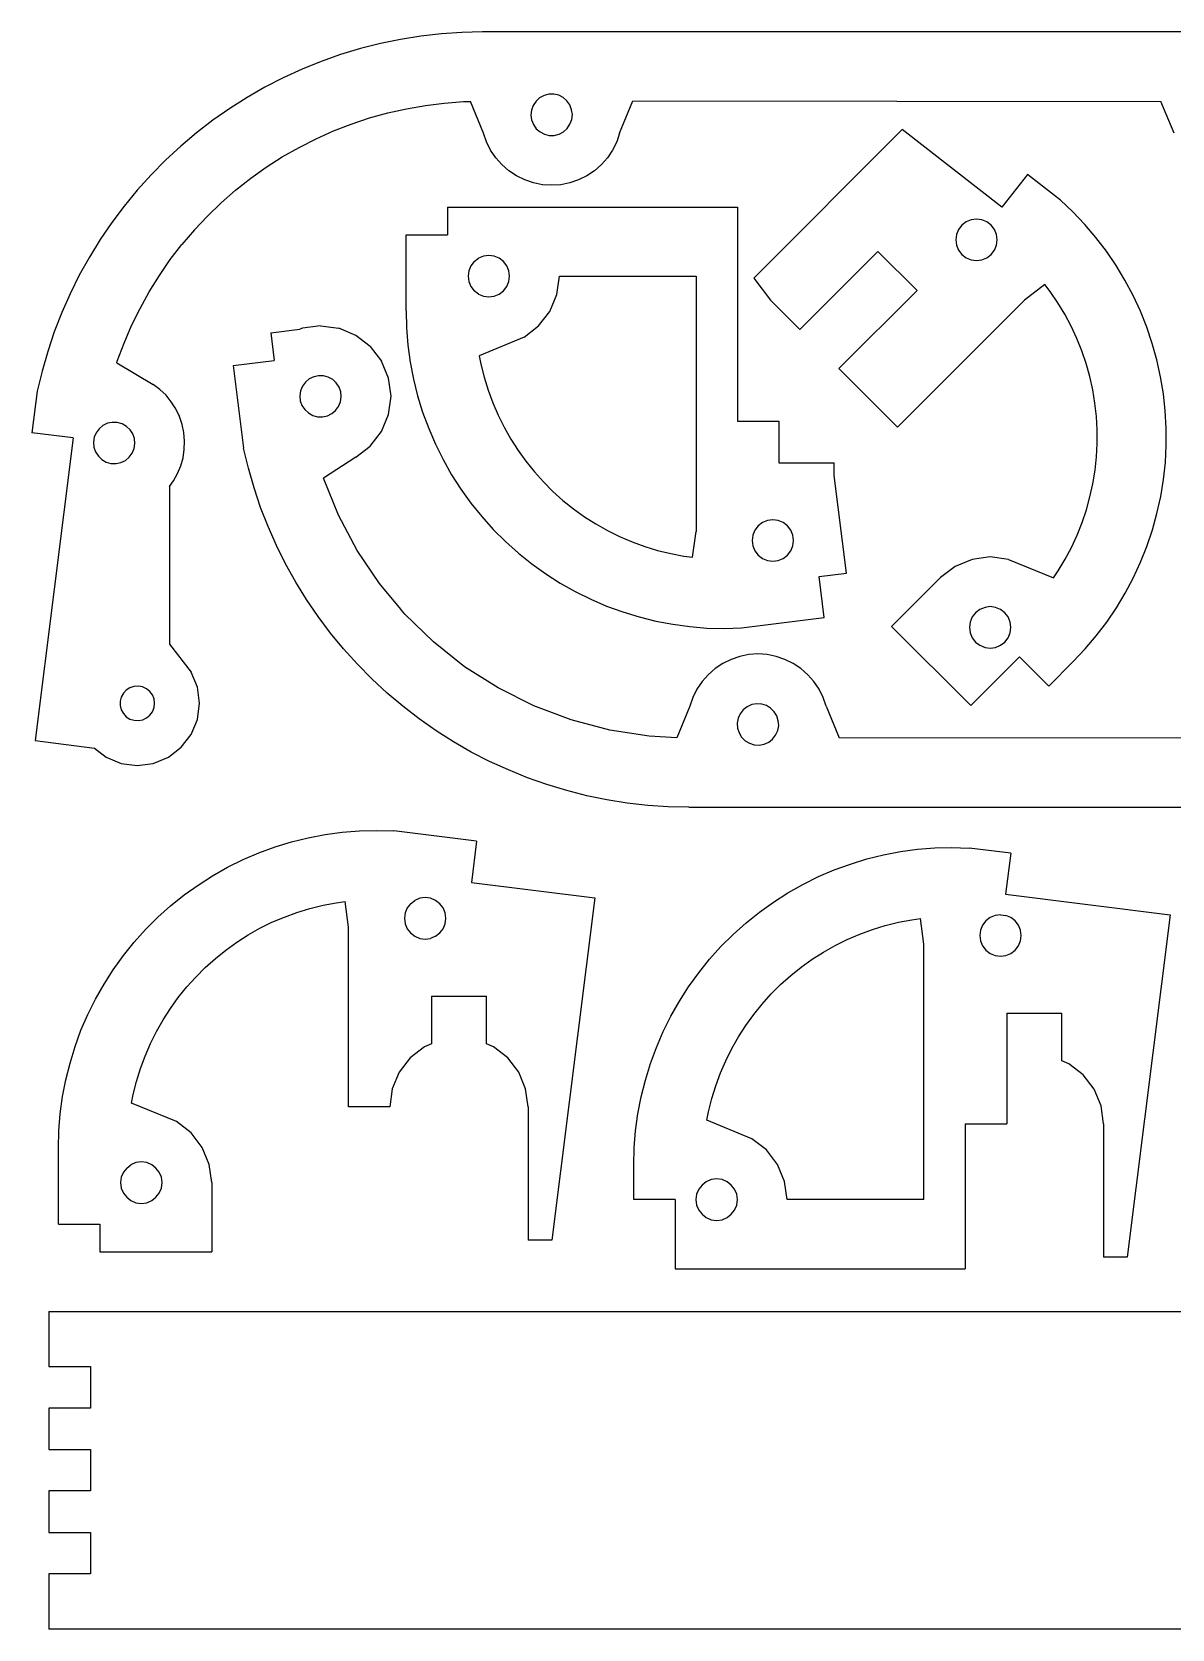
# Model space of a CAD drawing. Extents: x -202 to 202, y -117 to 117.
# Drawn here: x -201.3 to -118.8, y -117.1 to -1.5 of the extents above; entities that cross this region are included whole.
import ezdxf

# ---------------------------------------------------------------- set-up
doc = ezdxf.new("R2010")
doc.units = 0
doc.layers.get('0').update_dxf_attribs({"linetype": 'CONTINUOUS'})

msp = doc.modelspace()

# ---------------------------------------------------------------- linework, layer by layer
for p, q in [((-176.11, -2.29), (-177.56, -2.66)), ((-174.65, -1.99), (-176.11, -2.29)), ((-173.18, -1.76), (-174.65, -1.99)), ((-171.69, -1.59), (-173.18, -1.76)), ((-170.2, -1.49), (-171.69, -1.59)), ((-168.71, -1.45), (-170.2, -1.49)), ((-108.71, -1.45), (-168.71, -1.45)), ((-178.99, -3.09), (-180.4, -3.59)), ((-177.56, -2.66), (-178.99, -3.09)), ((-181.78, -4.15), (-183.14, -4.77)), ((-180.4, -3.59), (-181.78, -4.15)), ((-184.47, -5.46), (-185.76, -6.2)), ((-183.14, -4.77), (-184.47, -5.46)), ((-185.76, -6.2), (-187.02, -7)), ((-174.22, -7.01), (-172.85, -6.77)), ((-172.85, -6.77), (-171.48, -6.6)), ((-171.48, -6.6), (-170.1, -6.49)), ((-170.1, -6.49), (-169.59, -6.48)), ((-168.64, -8.77), (-169.59, -6.48)), ((-165.05, -6.77), (-165.17, -7.11)), ((-164.84, -6.47), (-165.05, -6.77)), ((-164.58, -6.23), (-164.84, -6.47)), ((-164.26, -6.05), (-164.58, -6.23)), ((-163.91, -5.96), (-164.26, -6.05)), ((-163.55, -5.96), (-163.91, -5.96)), ((-163.19, -6.04), (-163.55, -5.96)), ((-162.87, -6.21), (-163.19, -6.04)), ((-162.61, -6.45), (-162.87, -6.21)), ((-162.39, -6.74), (-162.61, -6.45)), ((-162.26, -7.08), (-162.39, -6.74)), ((-158.79, -8.77), (-157.83, -6.45)), ((-157.83, -6.45), (-119.59, -6.48)), ((-118.64, -8.77), (-119.59, -6.48)), ((-188.25, -7.85), (-189.43, -8.76)), ((-187.02, -7), (-188.25, -7.85)), ((-178.22, -8.12), (-176.9, -7.68)), ((-176.9, -7.68), (-175.57, -7.31)), ((-175.57, -7.31), (-174.22, -7.01)), ((-165.17, -7.11), (-165.21, -7.47)), ((-165.21, -7.47), (-165.17, -7.82)), ((-165.17, -7.82), (-165.03, -8.16)), ((-162.38, -8.14), (-162.25, -7.8)), ((-162.21, -7.44), (-162.26, -7.08)), ((-162.25, -7.8), (-162.21, -7.44)), ((-189.43, -8.76), (-190.57, -9.73)), ((-182, -9.82), (-180.77, -9.19)), ((-180.77, -9.19), (-179.51, -8.62)), ((-179.51, -8.62), (-178.22, -8.12)), ((-168.42, -9.4), (-168.64, -8.77)), ((-165.03, -8.16), (-164.83, -8.46)), ((-164.83, -8.46), (-164.55, -8.69)), ((-164.55, -8.69), (-164.23, -8.86)), ((-164.23, -8.86), (-163.88, -8.94)), ((-163.88, -8.94), (-163.52, -8.94)), ((-163.52, -8.94), (-163.17, -8.85)), ((-163.17, -8.85), (-162.85, -8.68)), ((-162.85, -8.68), (-162.58, -8.44)), ((-162.58, -8.44), (-162.38, -8.14)), ((-158.79, -8.77), (-159, -9.4)), ((-149.08, -19.27), (-138.33, -8.52)), ((-131.11, -14.14), (-138.33, -8.52)), ((-190.57, -9.73), (-191.67, -10.74)), ((-183.21, -10.5), (-182, -9.82)), ((-168.13, -10), (-168.42, -9.4)), ((-167.76, -10.56), (-168.13, -10)), ((-159.3, -10), (-159.67, -10.56)), ((-159, -9.4), (-159.3, -10)), ((-191.67, -10.74), (-192.71, -11.8)), ((-185.5, -12.05), (-184.37, -11.25)), ((-184.37, -11.25), (-183.21, -10.5)), ((-167.32, -11.06), (-167.76, -10.56)), ((-166.82, -11.5), (-167.32, -11.06)), ((-166.26, -11.87), (-166.82, -11.5)), ((-160.61, -11.5), (-161.16, -11.87)), ((-160.11, -11.06), (-160.61, -11.5)), ((-159.67, -10.56), (-160.11, -11.06)), ((-192.71, -11.8), (-193.71, -12.91)), ((-186.59, -12.91), (-185.5, -12.05)), ((-165.66, -12.16), (-166.26, -11.87)), ((-165.03, -12.38), (-165.66, -12.16)), ((-164.38, -12.51), (-165.03, -12.38)), ((-163.71, -12.55), (-164.38, -12.51)), ((-163.05, -12.51), (-163.71, -12.55)), ((-162.39, -12.38), (-163.05, -12.51)), ((-161.76, -12.16), (-162.39, -12.38)), ((-161.16, -11.87), (-161.76, -12.16)), ((-129.26, -11.77), (-131.11, -14.14)), ((-126.87, -13.63), (-129.26, -11.77)), ((-193.71, -12.91), (-194.66, -14.07)), ((-188.63, -14.78), (-187.63, -13.82)), ((-187.63, -13.82), (-186.59, -12.91)), ((-125.97, -14.48), (-126.87, -13.63)), ((-194.66, -14.07), (-195.56, -15.26)), ((-189.58, -15.79), (-188.63, -14.78)), ((-171.25, -14.14), (-171.25, -16.14)), ((-171.25, -14.14), (-150.25, -14.14)), ((-150.25, -14.14), (-150.25, -29.64)), ((-132.95, -15), (-133.34, -15.05)), ((-132.56, -15.05), (-132.95, -15)), ((-125.11, -15.39), (-125.97, -14.48)), ((-195.56, -15.26), (-196.4, -16.49)), ((-189.58, -15.79), (-190.48, -16.85)), ((-174.25, -21.64), (-174.25, -16.14)), ((-174.25, -16.14), (-171.25, -16.14)), ((-134.4, -16.12), (-134.45, -16.5)), ((-134.25, -15.75), (-134.4, -16.12)), ((-134.01, -15.44), (-134.25, -15.75)), ((-133.7, -15.2), (-134.01, -15.44)), ((-133.34, -15.05), (-133.7, -15.2)), ((-132.2, -15.2), (-132.56, -15.05)), ((-131.89, -15.44), (-132.2, -15.2)), ((-131.65, -15.75), (-131.89, -15.44)), ((-131.5, -16.12), (-131.65, -15.75)), ((-131.45, -16.5), (-131.5, -16.12)), ((-124.3, -16.34), (-125.11, -15.39)), ((-196.4, -16.49), (-197.18, -17.77)), ((-191.32, -17.94), (-190.48, -16.85)), ((-145.74, -23), (-140.08, -17.34)), ((-137.25, -20.17), (-140.08, -17.34)), ((-134.45, -16.5), (-134.4, -16.89)), ((-134.4, -16.89), (-134.25, -17.25)), ((-134.25, -17.25), (-134.01, -17.56)), ((-131.89, -17.56), (-131.65, -17.25)), ((-131.65, -17.25), (-131.5, -16.89)), ((-131.5, -16.89), (-131.45, -16.5)), ((-123.54, -17.33), (-124.3, -16.34)), ((-122.84, -18.36), (-123.54, -17.33)), ((-197.18, -17.77), (-197.91, -19.07)), ((-192.11, -19.08), (-191.32, -17.94)), ((-169.55, -18.39), (-169.7, -18.75)), ((-169.31, -18.08), (-169.55, -18.39)), ((-169.31, -18.08), (-169, -17.84)), ((-168.64, -17.69), (-169, -17.84)), ((-168.25, -17.64), (-168.64, -17.69)), ((-167.86, -17.69), (-168.25, -17.64)), ((-167.5, -17.84), (-167.86, -17.69)), ((-167.19, -18.08), (-167.5, -17.84)), ((-166.95, -18.39), (-167.19, -18.08)), ((-166.8, -18.75), (-166.95, -18.39)), ((-134.01, -17.56), (-133.7, -17.8)), ((-133.7, -17.8), (-133.34, -17.95)), ((-133.34, -17.95), (-132.95, -18)), ((-132.95, -18), (-132.56, -17.95)), ((-132.56, -17.95), (-132.2, -17.8)), ((-132.2, -17.8), (-131.89, -17.56)), ((-122.2, -19.43), (-122.84, -18.36)), ((-197.91, -19.07), (-198.57, -20.41)), ((-192.84, -20.26), (-192.11, -19.08)), ((-169.7, -18.75), (-169.75, -19.14)), ((-169.75, -19.14), (-169.7, -19.53)), ((-169.7, -19.53), (-169.55, -19.89)), ((-166.95, -19.89), (-166.8, -19.53)), ((-166.75, -19.14), (-166.8, -18.75)), ((-166.8, -19.53), (-166.75, -19.14)), ((-163.33, -20.46), (-163.15, -19.14)), ((-163.15, -19.14), (-153.25, -19.14)), ((-153.25, -19.14), (-153.25, -37.63)), ((-149.08, -19.27), (-147.86, -20.88)), ((-121.61, -20.53), (-122.2, -19.43)), ((-198.57, -20.41), (-199.18, -21.77)), ((-193.51, -21.47), (-192.84, -20.26)), ((-169.55, -19.89), (-169.31, -20.2)), ((-169, -20.44), (-169.31, -20.2)), ((-169, -20.44), (-168.64, -20.59)), ((-168.64, -20.59), (-168.25, -20.64)), ((-168.25, -20.64), (-167.86, -20.59)), ((-167.86, -20.59), (-167.5, -20.44)), ((-167.5, -20.44), (-167.19, -20.2)), ((-167.19, -20.2), (-166.95, -19.89)), ((-163.84, -21.69), (-163.33, -20.46)), ((-142.91, -25.83), (-137.25, -20.17)), ((-127.99, -19.74), (-129.48, -20.88)), ((-127.6, -20.25), (-127.99, -19.74)), ((-127.05, -21.06), (-127.6, -20.25)), ((-121.08, -21.66), (-121.61, -20.53)), ((-199.18, -21.77), (-199.72, -23.16)), ((-194.12, -22.71), (-193.51, -21.47)), ((-174.25, -21.64), (-174.22, -22.88)), ((-164.65, -22.74), (-163.84, -21.69)), ((-145.74, -23), (-147.86, -20.88)), ((-138.66, -30.07), (-129.48, -20.88)), ((-126.54, -21.89), (-127.05, -21.06)), ((-126.09, -22.75), (-126.54, -21.89)), ((-120.62, -22.82), (-121.08, -21.66)), ((-194.67, -23.98), (-194.12, -22.71)), ((-184.04, -23.24), (-181.95, -22.98)), ((-181.76, -22.91), (-181.95, -22.98)), ((-180.44, -22.73), (-181.76, -22.91)), ((-180.44, -22.73), (-179.12, -22.91)), ((-177.89, -23.42), (-179.12, -22.91)), ((-174.22, -22.88), (-174.12, -24.13)), ((-165.7, -23.55), (-164.65, -22.74)), ((-125.67, -23.64), (-126.09, -22.75)), ((-120.22, -24), (-120.62, -22.82)), ((-199.72, -23.16), (-200.2, -24.58)), ((-195.16, -25.28), (-194.67, -23.98)), ((-184.04, -23.24), (-183.79, -25.23)), ((-176.84, -24.23), (-177.89, -23.42)), ((-176.84, -24.23), (-176.03, -25.28)), ((-174.12, -24.13), (-173.95, -25.36)), ((-165.7, -23.55), (-168.95, -24.9)), ((-125.31, -24.55), (-125.67, -23.64)), ((-119.89, -25.2), (-120.22, -24)), ((-200.2, -24.58), (-200.61, -26.01)), ((-195.2, -25.42), (-195.16, -25.28)), ((-195.2, -25.42), (-192.55, -26.97)), ((-186.77, -25.6), (-183.79, -25.23)), ((-175.52, -26.51), (-176.03, -25.28)), ((-173.95, -25.36), (-173.71, -26.59)), ((-168.95, -24.9), (-168.83, -25.51)), ((-125, -25.47), (-125.31, -24.55)), ((-119.62, -26.42), (-119.89, -25.2)), ((-200.61, -26.01), (-200.96, -27.46)), ((-186.77, -25.6), (-186.02, -31.58)), ((-181.26, -26.58), (-181.54, -26.81)), ((-180.94, -26.42), (-181.26, -26.58)), ((-180.59, -26.34), (-180.94, -26.42)), ((-180.22, -26.35), (-180.59, -26.34)), ((-179.88, -26.45), (-180.22, -26.35)), ((-179.56, -26.62), (-179.88, -26.45)), ((-175.34, -27.83), (-175.52, -26.51)), ((-173.71, -26.59), (-173.41, -27.8)), ((-168.83, -25.51), (-168.59, -26.46)), ((-168.59, -26.46), (-168.31, -27.39)), ((-142.91, -25.83), (-138.66, -30.07)), ((-124.74, -26.41), (-125, -25.47)), ((-124.53, -27.36), (-124.74, -26.41)), ((-119.41, -27.65), (-119.62, -26.42)), ((-200.96, -27.46), (-201.34, -30.47)), ((-192.07, -27.34), (-192.55, -26.97)), ((-191.63, -27.76), (-192.07, -27.34)), ((-181.89, -27.44), (-181.94, -27.79)), ((-181.75, -27.1), (-181.89, -27.44)), ((-181.54, -26.81), (-181.75, -27.1)), ((-179.3, -26.87), (-179.56, -26.62)), ((-179.1, -27.17), (-179.3, -26.87)), ((-178.98, -27.51), (-179.1, -27.17)), ((-178.94, -27.87), (-178.98, -27.51)), ((-168.31, -27.39), (-167.97, -28.31)), ((-124.37, -28.33), (-124.53, -27.36)), ((-119.28, -28.89), (-119.41, -27.65)), ((-191.25, -28.23), (-191.63, -27.76)), ((-190.92, -28.74), (-191.25, -28.23)), ((-190.66, -29.29), (-190.92, -28.74)), ((-181.94, -27.79), (-181.91, -28.15)), ((-181.91, -28.15), (-181.79, -28.49)), ((-181.79, -28.49), (-181.59, -28.8)), ((-181.59, -28.8), (-181.32, -29.03)), ((-179.63, -29.09), (-179.35, -28.86)), ((-179.35, -28.86), (-179.14, -28.57)), ((-179.14, -28.57), (-179, -28.23)), ((-179, -28.23), (-178.94, -27.87)), ((-175.52, -29.15), (-175.34, -27.83)), ((-173.41, -27.8), (-173.05, -28.99)), ((-167.97, -28.31), (-167.58, -29.2)), ((-124.26, -29.3), (-124.37, -28.33)), ((-119.21, -30.13), (-119.28, -28.89)), ((-196.2, -29.95), (-196.47, -30.18)), ((-195.87, -29.79), (-196.2, -29.95)), ((-195.52, -29.72), (-195.87, -29.79)), ((-195.16, -29.73), (-195.52, -29.72)), ((-194.81, -29.83), (-195.16, -29.73)), ((-194.49, -30.01), (-194.81, -29.83)), ((-194.23, -30.25), (-194.49, -30.01)), ((-190.47, -29.87), (-190.66, -29.29)), ((-190.34, -30.46), (-190.47, -29.87)), ((-181.32, -29.03), (-181.01, -29.22)), ((-181.01, -29.22), (-180.66, -29.32)), ((-180.66, -29.32), (-180.3, -29.33)), ((-180.3, -29.33), (-179.95, -29.25)), ((-179.95, -29.25), (-179.63, -29.09)), ((-176.03, -30.38), (-175.52, -29.15)), ((-173.05, -28.99), (-172.61, -30.16)), ((-167.58, -29.2), (-167.15, -30.08)), ((-150.25, -29.64), (-147.25, -29.64)), ((-147.25, -29.64), (-147.25, -32.64)), ((-124.21, -30.27), (-124.26, -29.3)), ((-198.36, -30.84), (-201.34, -30.47)), ((-198.36, -30.84), (-201.1, -52.75)), ((-196.83, -30.8), (-196.88, -31.16)), ((-196.88, -31.16), (-196.85, -31.52)), ((-196.69, -30.47), (-196.83, -30.8)), ((-196.47, -30.18), (-196.69, -30.47)), ((-194.04, -30.56), (-194.23, -30.25)), ((-193.92, -30.9), (-194.04, -30.56)), ((-193.89, -31.26), (-193.92, -30.9)), ((-190.29, -31.07), (-190.34, -30.46)), ((-190.31, -31.68), (-190.29, -31.07)), ((-176.84, -31.44), (-176.03, -30.38)), ((-172.61, -30.16), (-172.12, -31.31)), ((-167.15, -30.08), (-166.67, -30.93)), ((-166.67, -30.93), (-166.14, -31.75)), ((-124.21, -31.25), (-124.21, -30.27)), ((-119.21, -31.38), (-119.21, -30.13)), ((-196.85, -31.52), (-196.74, -31.86)), ((-196.74, -31.86), (-196.53, -32.16)), ((-196.53, -32.16), (-196.28, -32.42)), ((-194.57, -32.47), (-194.3, -32.24)), ((-194.3, -32.24), (-194.08, -31.95)), ((-194.08, -31.95), (-193.94, -31.62)), ((-193.94, -31.62), (-193.89, -31.26)), ((-190.56, -32.87), (-190.4, -32.28)), ((-190.4, -32.28), (-190.31, -31.68)), ((-185.67, -33.03), (-186.02, -31.58)), ((-177.89, -32.25), (-180.22, -33.76)), ((-177.89, -32.25), (-176.84, -31.44)), ((-172.12, -31.31), (-171.57, -32.42)), ((-166.14, -31.75), (-165.57, -32.54)), ((-124.36, -33.19), (-124.26, -32.22)), ((-124.26, -32.22), (-124.21, -31.25)), ((-119.27, -32.62), (-119.21, -31.38)), ((-196.28, -32.42), (-195.96, -32.6)), ((-195.96, -32.6), (-195.62, -32.69)), ((-195.62, -32.69), (-195.25, -32.71)), ((-195.25, -32.71), (-194.9, -32.63)), ((-194.9, -32.63), (-194.57, -32.47)), ((-191.09, -33.96), (-190.79, -33.43)), ((-190.79, -33.43), (-190.56, -32.87)), ((-185.26, -34.47), (-185.67, -33.03)), ((-171.57, -32.42), (-170.95, -33.51)), ((-170.95, -33.51), (-170.28, -34.56)), ((-165.57, -32.54), (-164.96, -33.3)), ((-164.96, -33.3), (-164.31, -34.03)), ((-147.25, -32.64), (-143.25, -32.64)), ((-143.25, -33.56), (-143.25, -32.64)), ((-124.52, -34.16), (-124.36, -33.19)), ((-119.41, -33.86), (-119.27, -32.62)), ((-191.39, -34.37), (-191.09, -33.96)), ((-191.39, -34.37), (-191.39, -45.77)), ((-184.78, -35.88), (-185.26, -34.47)), ((-179.14, -36.44), (-180.22, -33.76)), ((-170.28, -34.56), (-169.55, -35.57)), ((-164.31, -34.03), (-163.62, -34.72)), ((-142.37, -40.63), (-143.25, -33.56)), ((-124.73, -35.11), (-124.52, -34.16)), ((-119.61, -35.09), (-119.41, -33.86)), ((-169.55, -35.57), (-168.77, -36.54)), ((-163.62, -34.72), (-162.89, -35.37)), ((-162.89, -35.37), (-162.13, -35.98)), ((-124.99, -36.05), (-124.73, -35.11)), ((-119.88, -36.31), (-119.61, -35.09)), ((-184.24, -37.27), (-184.78, -35.88)), ((-177.79, -38.99), (-179.14, -36.44)), ((-168.77, -36.54), (-167.94, -37.47)), ((-162.13, -35.98), (-161.34, -36.55)), ((-161.34, -36.55), (-160.51, -37.07)), ((-148.45, -36.97), (-148.76, -37.21)), ((-148.09, -36.82), (-148.45, -36.97)), ((-147.7, -36.77), (-148.09, -36.82)), ((-147.31, -36.82), (-147.7, -36.77)), ((-146.95, -36.97), (-147.31, -36.82)), ((-146.64, -37.21), (-146.95, -36.97)), ((-125.66, -37.88), (-125.3, -36.97)), ((-125.3, -36.97), (-124.99, -36.05)), ((-120.21, -37.51), (-119.88, -36.31)), ((-183.63, -38.64), (-184.24, -37.27)), ((-167.94, -37.47), (-167.05, -38.35)), ((-160.51, -37.07), (-159.66, -37.55)), ((-159.66, -37.55), (-158.79, -37.98)), ((-158.79, -37.98), (-157.89, -38.37)), ((-153.5, -39.49), (-153.25, -37.63)), ((-149.15, -37.88), (-149.2, -38.27)), ((-149, -37.52), (-149.15, -37.88)), ((-148.76, -37.21), (-149, -37.52)), ((-146.4, -37.52), (-146.64, -37.21)), ((-146.25, -37.88), (-146.4, -37.52)), ((-146.2, -38.27), (-146.25, -37.88)), ((-126.07, -38.77), (-125.66, -37.88)), ((-120.61, -38.7), (-120.21, -37.51)), ((-182.97, -39.97), (-183.63, -38.64)), ((-176.18, -41.38), (-177.79, -38.99)), ((-167.05, -38.35), (-166.12, -39.18)), ((-166.12, -39.18), (-165.15, -39.96)), ((-157.89, -38.37), (-156.97, -38.7)), ((-156.97, -38.7), (-156.04, -38.99)), ((-156.04, -38.99), (-155.09, -39.22)), ((-155.09, -39.22), (-154.13, -39.41)), ((-149.2, -38.27), (-149.15, -38.66)), ((-149.15, -38.66), (-149, -39.02)), ((-149, -39.02), (-148.76, -39.33)), ((-146.64, -39.33), (-146.4, -39.02)), ((-146.4, -39.02), (-146.25, -38.66)), ((-146.25, -38.66), (-146.2, -38.27)), ((-126.53, -39.63), (-126.07, -38.77)), ((-121.07, -39.85), (-120.61, -38.7)), ((-182.24, -41.28), (-182.97, -39.97)), ((-165.15, -39.96), (-164.14, -40.69)), ((-154.13, -39.41), (-153.5, -39.49)), ((-148.76, -39.33), (-148.45, -39.57)), ((-148.45, -39.57), (-148.09, -39.72)), ((-148.09, -39.72), (-147.7, -39.77)), ((-147.7, -39.77), (-147.31, -39.72)), ((-147.31, -39.72), (-146.95, -39.57)), ((-146.95, -39.57), (-146.64, -39.33)), ((-134.5, -40.15), (-135.55, -40.96)), ((-133.27, -39.64), (-134.5, -40.15)), ((-131.95, -39.46), (-133.27, -39.64)), ((-130.63, -39.64), (-131.95, -39.46)), ((-130.63, -39.64), (-127.38, -40.98)), ((-127.38, -40.98), (-127.03, -40.47)), ((-127.03, -40.47), (-126.53, -39.63)), ((-121.59, -40.99), (-121.07, -39.85)), ((-181.46, -42.55), (-182.24, -41.28)), ((-174.64, -43.25), (-176.18, -41.38)), ((-164.14, -40.69), (-163.09, -41.36)), ((-163.09, -41.36), (-162, -41.97)), ((-144.35, -40.88), (-142.37, -40.63)), ((-143.98, -43.85), (-144.35, -40.88)), ((-135.55, -40.96), (-139.09, -44.49)), ((-122.17, -42.09), (-121.59, -40.99)), ((-180.62, -43.78), (-181.46, -42.55)), ((-162, -41.97), (-160.88, -42.52)), ((-160.88, -42.52), (-159.74, -43.02)), ((-122.82, -43.16), (-122.17, -42.09)), ((-179.72, -44.98), (-180.62, -43.78)), ((-174.57, -43.32), (-174.64, -43.25)), ((-174.33, -43.6), (-174.57, -43.32)), ((-172.27, -45.61), (-174.33, -43.6)), ((-159.74, -43.02), (-158.56, -43.44)), ((-158.56, -43.44), (-157.37, -43.81)), ((-157.37, -43.81), (-156.16, -44.11)), ((-149.96, -44.6), (-143.98, -43.85)), ((-133.25, -43.81), (-133.4, -44.18)), ((-133.01, -43.5), (-133.25, -43.81)), ((-132.7, -43.27), (-133.01, -43.5)), ((-132.33, -43.12), (-132.7, -43.27)), ((-131.95, -43.06), (-132.33, -43.12)), ((-131.56, -43.12), (-131.95, -43.06)), ((-131.2, -43.27), (-131.56, -43.12)), ((-130.89, -43.5), (-131.2, -43.27)), ((-130.65, -43.81), (-130.89, -43.5)), ((-130.5, -44.18), (-130.65, -43.81)), ((-123.52, -44.19), (-122.82, -43.16)), ((-178.77, -46.13), (-179.72, -44.98)), ((-156.16, -44.11), (-154.94, -44.34)), ((-154.94, -44.34), (-153.7, -44.51)), ((-153.7, -44.51), (-152.46, -44.61)), ((-152.46, -44.61), (-151.21, -44.64)), ((-151.21, -44.64), (-149.96, -44.6)), ((-133.36, -50.22), (-139.09, -44.49)), ((-133.4, -44.18), (-133.45, -44.56)), ((-133.45, -44.56), (-133.4, -44.95)), ((-133.4, -44.95), (-133.25, -45.31)), ((-130.65, -45.31), (-130.5, -44.95)), ((-130.45, -44.56), (-130.5, -44.18)), ((-130.5, -44.95), (-130.45, -44.56)), ((-124.27, -45.18), (-123.52, -44.19)), ((-191.39, -45.77), (-189.81, -47.81)), ((-177.77, -47.24), (-178.77, -46.13)), ((-170.01, -47.41), (-172.27, -45.61)), ((-133.25, -45.31), (-133.01, -45.63)), ((-133.01, -45.63), (-132.7, -45.86)), ((-132.7, -45.86), (-132.33, -46.01)), ((-132.33, -46.01), (-131.95, -46.06)), ((-131.95, -46.06), (-131.56, -46.01)), ((-131.56, -46.01), (-131.2, -45.86)), ((-131.2, -45.86), (-130.89, -45.63)), ((-130.89, -45.63), (-130.65, -45.31)), ((-125.94, -47.04), (-125.08, -46.13)), ((-125.08, -46.13), (-124.27, -45.18)), ((-176.72, -48.3), (-177.77, -47.24)), ((-167.57, -48.95), (-170.01, -47.41)), ((-151.32, -47.18), (-151.88, -47.55)), ((-150.72, -46.88), (-151.32, -47.18)), ((-150.09, -46.67), (-150.72, -46.88)), ((-149.44, -46.54), (-150.09, -46.67)), ((-148.77, -46.49), (-149.44, -46.54)), ((-148.11, -46.54), (-148.77, -46.49)), ((-147.45, -46.67), (-148.11, -46.54)), ((-146.82, -46.88), (-147.45, -46.67)), ((-146.22, -47.18), (-146.82, -46.88)), ((-145.67, -47.55), (-146.22, -47.18)), ((-133.36, -50.22), (-129.83, -46.69)), ((-127.7, -48.81), (-129.83, -46.69)), ((-125.94, -47.04), (-127.7, -48.81)), ((-189.36, -48.9), (-189.81, -47.81)), ((-175.63, -49.32), (-176.72, -48.3)), ((-152.82, -48.49), (-153.19, -49.04)), ((-152.38, -47.99), (-152.82, -48.49)), ((-151.88, -47.55), (-152.38, -47.99)), ((-145.16, -47.99), (-145.67, -47.55)), ((-144.72, -48.49), (-145.16, -47.99)), ((-144.35, -49.04), (-144.72, -48.49)), ((-194.87, -49.61), (-194.94, -49.91)), ((-194.72, -49.33), (-194.87, -49.61)), ((-194.51, -49.1), (-194.72, -49.33)), ((-194.24, -48.93), (-194.51, -49.1)), ((-193.95, -48.84), (-194.24, -48.93)), ((-193.63, -48.82), (-193.95, -48.84)), ((-193.33, -48.88), (-193.63, -48.82)), ((-193.04, -49.01), (-193.33, -48.88)), ((-192.8, -49.21), (-193.04, -49.01)), ((-192.62, -49.46), (-192.8, -49.21)), ((-192.5, -49.75), (-192.62, -49.46)), ((-189.21, -50.06), (-189.36, -48.9)), ((-174.49, -50.28), (-175.63, -49.32)), ((-164.99, -50.25), (-167.57, -48.95)), ((-153.48, -49.64), (-153.7, -50.27)), ((-153.19, -49.04), (-153.48, -49.64)), ((-144.06, -49.64), (-144.35, -49.04)), ((-143.84, -50.27), (-144.06, -49.64)), ((-194.94, -49.91), (-194.95, -50.22)), ((-194.95, -50.22), (-194.87, -50.53)), ((-194.87, -50.53), (-194.72, -50.8)), ((-194.72, -50.8), (-194.51, -51.03)), ((-192.8, -50.92), (-192.61, -50.67)), ((-192.61, -50.67), (-192.5, -50.37)), ((-192.46, -50.06), (-192.5, -49.75)), ((-192.5, -50.37), (-192.46, -50.06)), ((-189.36, -51.23), (-189.21, -50.06)), ((-173.3, -51.19), (-174.49, -50.28)), ((-162.29, -51.26), (-164.99, -50.25)), ((-153.7, -50.27), (-154.65, -52.56)), ((-150.05, -50.82), (-150.2, -51.15)), ((-149.83, -50.53), (-150.05, -50.82)), ((-149.55, -50.31), (-149.83, -50.53)), ((-149.22, -50.16), (-149.55, -50.31)), ((-148.86, -50.09), (-149.22, -50.16)), ((-148.5, -50.12), (-148.86, -50.09)), ((-148.16, -50.22), (-148.5, -50.12)), ((-147.85, -50.41), (-148.16, -50.22)), ((-147.59, -50.67), (-147.85, -50.41)), ((-147.4, -50.98), (-147.59, -50.67)), ((-143.84, -50.27), (-142.9, -52.56)), ((-194.51, -51.03), (-194.24, -51.2)), ((-194.24, -51.2), (-193.94, -51.29)), ((-193.94, -51.29), (-193.63, -51.31)), ((-193.63, -51.31), (-193.32, -51.25)), ((-193.32, -51.25), (-193.04, -51.12)), ((-193.04, -51.12), (-192.8, -50.92)), ((-189.81, -52.31), (-189.36, -51.23)), ((-172.08, -52.05), (-173.3, -51.19)), ((-159.5, -52), (-162.29, -51.26)), ((-156.65, -52.44), (-159.5, -52)), ((-150.2, -51.15), (-150.27, -51.5)), ((-150.27, -51.5), (-150.25, -51.86)), ((-150.25, -51.86), (-150.14, -52.21)), ((-147.3, -51.32), (-147.4, -50.98)), ((-147.34, -52.04), (-147.27, -51.68)), ((-147.27, -51.68), (-147.3, -51.32)), ((-201.1, -52.75), (-196.81, -53.31)), ((-190.53, -53.25), (-189.81, -52.31)), ((-170.82, -52.85), (-172.08, -52.05)), ((-169.53, -53.59), (-170.82, -52.85)), ((-154.65, -52.56), (-156.65, -52.44)), ((-150.14, -52.21), (-149.95, -52.52)), ((-149.95, -52.52), (-149.7, -52.77)), ((-149.7, -52.77), (-149.39, -52.96)), ((-149.39, -52.96), (-149.04, -53.07)), ((-149.04, -53.07), (-148.68, -53.09)), ((-148.68, -53.09), (-148.32, -53.02)), ((-148.32, -53.02), (-147.99, -52.88)), ((-147.99, -52.88), (-147.71, -52.65)), ((-147.71, -52.65), (-147.49, -52.37)), ((-147.49, -52.37), (-147.34, -52.04)), ((-104.66, -52.59), (-142.9, -52.56)), ((-196.81, -53.31), (-195.96, -53.96)), ((-195.96, -53.96), (-194.88, -54.41)), ((-192.55, -54.41), (-191.46, -53.96)), ((-191.46, -53.96), (-190.53, -53.25)), ((-168.2, -54.27), (-169.53, -53.59)), ((-166.84, -54.89), (-168.2, -54.27)), ((-194.88, -54.41), (-193.71, -54.56)), ((-193.71, -54.56), (-192.55, -54.41)), ((-165.46, -55.45), (-166.84, -54.89)), ((-164.05, -55.95), (-165.46, -55.45)), ((-162.62, -56.38), (-164.05, -55.95)), ((-161.17, -56.75), (-162.62, -56.38)), ((-159.71, -57.05), (-161.17, -56.75)), ((-158.24, -57.29), (-159.71, -57.05)), ((-156.75, -57.46), (-158.24, -57.29)), ((-155.26, -57.56), (-156.75, -57.46)), ((-153.77, -57.59), (-155.26, -57.56)), ((-153.77, -57.59), (-93.77, -57.59)), ((-183.73, -60.46), (-182.54, -60.1)), ((-182.54, -60.1), (-181.33, -59.8)), ((-181.33, -59.8), (-180.11, -59.56)), ((-180.11, -59.56), (-178.87, -59.4)), ((-178.87, -59.4), (-177.63, -59.3)), ((-177.63, -59.3), (-176.38, -59.27)), ((-176.38, -59.27), (-175.13, -59.3)), ((-169.15, -60.05), (-175.13, -59.3)), ((-169.15, -60.05), (-169.52, -63.03)), ((-186.05, -61.38), (-184.91, -60.89)), ((-184.91, -60.89), (-183.73, -60.46)), ((-140.88, -61.33), (-139.67, -61.03)), ((-139.67, -61.03), (-138.45, -60.8)), ((-138.45, -60.8), (-137.21, -60.63)), ((-137.21, -60.63), (-135.97, -60.53)), ((-135.97, -60.53), (-134.72, -60.5)), ((-134.72, -60.5), (-133.47, -60.54)), ((-130.47, -60.91), (-133.47, -60.54)), ((-130.47, -60.91), (-130.84, -63.89)), ((-188.26, -62.55), (-187.17, -61.93)), ((-187.17, -61.93), (-186.05, -61.38)), ((-144.39, -62.61), (-143.25, -62.12)), ((-143.25, -62.12), (-142.07, -61.7)), ((-142.07, -61.7), (-140.88, -61.33)), ((-190.32, -63.94), (-189.31, -63.22)), ((-189.31, -63.22), (-188.26, -62.55)), ((-169.52, -63.03), (-160.59, -64.14)), ((-146.6, -63.78), (-145.51, -63.17)), ((-145.51, -63.17), (-144.39, -62.61)), ((-192.22, -65.55), (-191.3, -64.72)), ((-191.3, -64.72), (-190.32, -63.94)), ((-181.21, -64.92), (-180.26, -64.68)), ((-180.26, -64.68), (-179.31, -64.5)), ((-179.31, -64.5), (-178.67, -64.41)), ((-178.42, -66.28), (-178.67, -64.41)), ((-173.93, -64.57), (-174.17, -64.88)), ((-173.93, -64.57), (-173.62, -64.33)), ((-173.26, -64.18), (-173.62, -64.33)), ((-172.87, -64.13), (-173.26, -64.18)), ((-172.49, -64.18), (-172.87, -64.13)), ((-172.12, -64.33), (-172.49, -64.18)), ((-171.81, -64.57), (-172.12, -64.33)), ((-171.57, -64.88), (-171.81, -64.57)), ((-160.59, -64.14), (-163.69, -88.94)), ((-148.66, -65.18), (-147.65, -64.45)), ((-147.65, -64.45), (-146.6, -63.78)), ((-130.84, -63.89), (-118.93, -65.38)), ((-193.11, -66.44), (-192.22, -65.55)), ((-183.96, -65.92), (-183.06, -65.54)), ((-183.06, -65.54), (-182.15, -65.2)), ((-182.15, -65.2), (-181.21, -64.92)), ((-174.32, -65.24), (-174.37, -65.63)), ((-174.37, -65.63), (-174.32, -66.02)), ((-174.17, -64.88), (-174.32, -65.24)), ((-171.42, -65.24), (-171.57, -64.88)), ((-171.37, -65.63), (-171.42, -65.24)), ((-171.42, -66.02), (-171.37, -65.63)), ((-149.63, -65.96), (-148.66, -65.18)), ((-138.6, -65.92), (-137.64, -65.73)), ((-137.64, -65.73), (-137.01, -65.65)), ((-136.76, -67.51), (-137.01, -65.65)), ((-132.27, -65.81), (-132.51, -66.12)), ((-131.96, -65.57), (-132.27, -65.81)), ((-131.6, -65.42), (-131.96, -65.57)), ((-131.21, -65.37), (-131.6, -65.42)), ((-131.21, -65.37), (-130.82, -65.42)), ((-130.46, -65.57), (-130.82, -65.42)), ((-130.15, -65.81), (-130.46, -65.57)), ((-129.91, -66.12), (-130.15, -65.81)), ((-118.93, -65.38), (-122.03, -90.17)), ((-193.94, -67.36), (-193.11, -66.44)), ((-186.51, -67.36), (-185.68, -66.83)), ((-185.68, -66.83), (-184.83, -66.35)), ((-184.83, -66.35), (-183.96, -65.92)), ((-178.42, -79.27), (-178.42, -66.28)), ((-174.32, -66.02), (-174.17, -66.38)), ((-174.17, -66.38), (-173.93, -66.69)), ((-173.93, -66.69), (-173.62, -66.93)), ((-173.62, -66.93), (-173.26, -67.08)), ((-172.12, -66.93), (-172.49, -67.08)), ((-172.12, -66.93), (-171.81, -66.69)), ((-171.81, -66.69), (-171.57, -66.38)), ((-171.57, -66.38), (-171.42, -66.02)), ((-151.45, -67.67), (-150.56, -66.79)), ((-150.56, -66.79), (-149.63, -65.96)), ((-142.3, -67.16), (-141.4, -66.77)), ((-141.4, -66.77), (-140.48, -66.44)), ((-140.48, -66.44), (-139.55, -66.15)), ((-139.55, -66.15), (-138.6, -65.92)), ((-132.66, -66.48), (-132.71, -66.87)), ((-132.71, -66.87), (-132.66, -67.26)), ((-132.51, -66.12), (-132.66, -66.48)), ((-129.76, -66.48), (-129.91, -66.12)), ((-129.71, -66.87), (-129.76, -66.48)), ((-129.76, -67.26), (-129.71, -66.87)), ((-194.72, -68.33), (-193.94, -67.36)), ((-188.06, -68.54), (-187.3, -67.93)), ((-187.3, -67.93), (-186.51, -67.36)), ((-173.26, -67.08), (-172.87, -67.13)), ((-172.87, -67.13), (-172.49, -67.08)), ((-152.28, -68.6), (-151.45, -67.67)), ((-144.85, -68.59), (-144.02, -68.07)), ((-144.02, -68.07), (-143.17, -67.59)), ((-143.17, -67.59), (-142.3, -67.16)), ((-136.76, -86), (-136.76, -67.51)), ((-132.66, -67.26), (-132.51, -67.62)), ((-132.51, -67.62), (-132.27, -67.93)), ((-132.27, -67.93), (-131.96, -68.17)), ((-131.96, -68.17), (-131.6, -68.32)), ((-130.82, -68.32), (-130.46, -68.17)), ((-130.46, -68.17), (-130.15, -67.93)), ((-130.15, -67.93), (-129.91, -67.62)), ((-129.91, -67.62), (-129.76, -67.26)), ((-196.12, -70.4), (-195.45, -69.35)), ((-195.45, -69.35), (-194.72, -68.33)), ((-189.48, -69.88), (-188.79, -69.19)), ((-188.79, -69.19), (-188.06, -68.54)), ((-153.06, -69.57), (-152.28, -68.6)), ((-146.4, -69.77), (-145.64, -69.16)), ((-145.64, -69.16), (-144.85, -68.59)), ((-131.6, -68.32), (-131.21, -68.37)), ((-131.21, -68.37), (-130.82, -68.32)), ((-196.74, -71.48), (-196.12, -70.4)), ((-190.13, -70.6), (-189.48, -69.88)), ((-153.79, -70.58), (-153.06, -69.57)), ((-147.82, -71.11), (-147.13, -70.42)), ((-147.13, -70.42), (-146.4, -69.77)), ((-197.29, -72.6), (-196.74, -71.48)), ((-191.31, -72.16), (-190.74, -71.36)), ((-190.74, -71.36), (-190.13, -70.6)), ((-172.42, -71.27), (-168.42, -71.27)), ((-172.42, -71.27), (-172.42, -74.73)), ((-168.42, -74.73), (-168.42, -71.27)), ((-155.08, -72.72), (-154.46, -71.63)), ((-154.46, -71.63), (-153.79, -70.58)), ((-148.47, -71.84), (-147.82, -71.11)), ((-197.79, -73.74), (-197.29, -72.6)), ((-191.84, -72.98), (-191.31, -72.16)), ((-155.63, -73.83), (-155.08, -72.72)), ((-149.65, -73.39), (-149.08, -72.6)), ((-149.08, -72.6), (-148.47, -71.84)), ((-130.76, -72.5), (-126.76, -72.5)), ((-130.76, -72.5), (-130.76, -80.5)), ((-126.76, -75.96), (-126.76, -72.5)), ((-198.22, -74.91), (-197.79, -73.74)), ((-192.76, -74.7), (-192.32, -73.83)), ((-192.32, -73.83), (-191.84, -72.98)), ((-156.12, -74.98), (-155.63, -73.83)), ((-150.18, -74.21), (-149.65, -73.39)), ((-198.58, -76.11), (-198.22, -74.91)), ((-193.14, -75.6), (-192.76, -74.7)), ((-172.92, -74.94), (-173.96, -75.73)), ((-172.42, -74.73), (-172.92, -74.94)), ((-167.92, -74.94), (-168.42, -74.73)), ((-166.89, -75.73), (-167.92, -74.94)), ((-156.56, -76.15), (-156.12, -74.98)), ((-151.09, -75.94), (-150.66, -75.06)), ((-150.66, -75.06), (-150.18, -74.21)), ((-198.88, -77.32), (-198.58, -76.11)), ((-193.48, -76.51), (-193.14, -75.6)), ((-173.96, -75.73), (-174.75, -76.77)), ((-166.09, -76.77), (-166.89, -75.73)), ((-156.92, -77.34), (-156.56, -76.15)), ((-151.48, -76.83), (-151.09, -75.94)), ((-126.26, -76.17), (-126.76, -75.96)), ((-125.23, -76.97), (-126.26, -76.17)), ((-199.12, -78.54), (-198.88, -77.32)), ((-194, -78.39), (-193.77, -77.45)), ((-193.77, -77.45), (-193.48, -76.51)), ((-174.75, -76.77), (-175.25, -77.97)), ((-165.59, -77.97), (-166.09, -76.77)), ((-157.22, -78.55), (-156.92, -77.34)), ((-151.82, -77.75), (-151.48, -76.83)), ((-124.43, -78), (-125.23, -76.97)), ((-199.29, -79.78), (-199.12, -78.54)), ((-194.12, -79.01), (-194, -78.39)), ((-175.25, -77.97), (-175.42, -79.27)), ((-165.42, -79.27), (-165.59, -77.97)), ((-157.46, -79.78), (-157.22, -78.55)), ((-152.1, -78.68), (-151.82, -77.75)), ((-123.93, -79.21), (-124.43, -78)), ((-199.39, -81.02), (-199.29, -79.78)), ((-190.87, -80.35), (-194.12, -79.01)), ((-175.42, -79.27), (-178.42, -79.27)), ((-165.42, -79.27), (-165.42, -88.94)), ((-157.63, -81.01), (-157.46, -79.78)), ((-152.46, -80.24), (-152.34, -79.63)), ((-152.34, -79.63), (-152.1, -78.68)), ((-123.76, -80.5), (-123.93, -79.21)), ((-189.82, -81.16), (-190.87, -80.35)), ((-149.21, -81.59), (-152.46, -80.24)), ((-133.76, -80.5), (-133.76, -91)), ((-133.76, -80.5), (-130.76, -80.5)), ((-123.76, -80.5), (-123.76, -90.17)), ((-199.42, -82.27), (-199.39, -81.02)), ((-189.01, -82.22), (-189.82, -81.16)), ((-157.73, -82.26), (-157.63, -81.01)), ((-148.16, -82.4), (-149.21, -81.59)), ((-199.42, -87.77), (-199.42, -82.27)), ((-188.5, -83.45), (-189.01, -82.22)), ((-157.76, -83.5), (-157.73, -82.26)), ((-147.35, -83.45), (-148.16, -82.4)), ((-194.87, -84.38), (-194.92, -84.77)), ((-194.72, -84.02), (-194.87, -84.38)), ((-194.48, -83.71), (-194.72, -84.02)), ((-194.48, -83.71), (-194.17, -83.47)), ((-193.81, -83.32), (-194.17, -83.47)), ((-193.42, -83.27), (-193.81, -83.32)), ((-193.03, -83.32), (-193.42, -83.27)), ((-192.67, -83.47), (-193.03, -83.32)), ((-192.36, -83.71), (-192.67, -83.47)), ((-192.12, -84.02), (-192.36, -83.71)), ((-191.97, -84.38), (-192.12, -84.02)), ((-191.92, -84.77), (-191.97, -84.38)), ((-188.32, -84.77), (-188.5, -83.45)), ((-157.76, -86), (-157.76, -83.5)), ((-146.84, -84.68), (-147.35, -83.45)), ((-194.92, -84.77), (-194.87, -85.16)), ((-194.87, -85.16), (-194.72, -85.52)), ((-194.72, -85.52), (-194.48, -85.83)), ((-192.36, -85.83), (-192.12, -85.52)), ((-192.12, -85.52), (-191.97, -85.16)), ((-191.97, -85.16), (-191.92, -84.77)), ((-188.32, -84.77), (-188.32, -89.77)), ((-153.06, -85.25), (-153.21, -85.61)), ((-152.82, -84.94), (-153.06, -85.25)), ((-152.51, -84.7), (-152.82, -84.94)), ((-152.15, -84.55), (-152.51, -84.7)), ((-151.76, -84.5), (-152.15, -84.55)), ((-151.37, -84.55), (-151.76, -84.5)), ((-151.01, -84.7), (-151.37, -84.55)), ((-150.7, -84.94), (-151.01, -84.7)), ((-150.46, -85.25), (-150.7, -84.94)), ((-150.31, -85.61), (-150.46, -85.25)), ((-146.66, -86), (-146.84, -84.68)), ((-194.48, -85.83), (-194.17, -86.07)), ((-194.17, -86.07), (-193.81, -86.22)), ((-193.81, -86.22), (-193.42, -86.27)), ((-193.42, -86.27), (-193.03, -86.22)), ((-193.03, -86.22), (-192.67, -86.07)), ((-192.67, -86.07), (-192.36, -85.83)), ((-154.76, -86), (-157.76, -86)), ((-154.76, -86), (-154.76, -91)), ((-153.21, -85.61), (-153.26, -86)), ((-153.26, -86), (-153.21, -86.39)), ((-153.21, -86.39), (-153.06, -86.75)), ((-150.46, -86.75), (-150.31, -86.39)), ((-150.26, -86), (-150.31, -85.61)), ((-150.31, -86.39), (-150.26, -86)), ((-136.76, -86), (-146.66, -86)), ((-199.42, -87.77), (-196.42, -87.77)), ((-196.42, -87.77), (-196.42, -89.77)), ((-153.06, -86.75), (-152.82, -87.06)), ((-152.82, -87.06), (-152.51, -87.3)), ((-152.51, -87.3), (-152.15, -87.45)), ((-152.15, -87.45), (-151.76, -87.5)), ((-151.76, -87.5), (-151.37, -87.45)), ((-151.37, -87.45), (-151.01, -87.3)), ((-151.01, -87.3), (-150.7, -87.06)), ((-150.7, -87.06), (-150.46, -86.75)), ((-163.69, -88.94), (-165.42, -88.94)), ((-196.42, -89.77), (-188.32, -89.77)), ((-122.03, -90.17), (-123.76, -90.17)), ((-154.76, -91), (-133.76, -91)), ((-200.11, -94.09), (-200.11, -98.09)), ((-200.11, -94.09), (-115.11, -94.09)), ((-200.11, -98.09), (-197.11, -98.09)), ((-197.11, -98.09), (-197.11, -101.09)), ((-197.11, -101.09), (-200.11, -101.09)), ((-200.11, -101.09), (-200.11, -104.09)), ((-200.11, -104.09), (-197.11, -104.09)), ((-197.11, -104.09), (-197.11, -107.09)), ((-200.11, -107.09), (-200.11, -110.09)), ((-197.11, -107.09), (-200.11, -107.09)), ((-200.11, -110.09), (-197.11, -110.09)), ((-197.11, -110.09), (-197.11, -113.09)), ((-200.11, -113.09), (-200.11, -117.09)), ((-197.11, -113.09), (-200.11, -113.09)), ((-115.11, -117.09), (-200.11, -117.09))]:
    msp.add_line(p, q)

doc.saveas('drawing.dxf')
